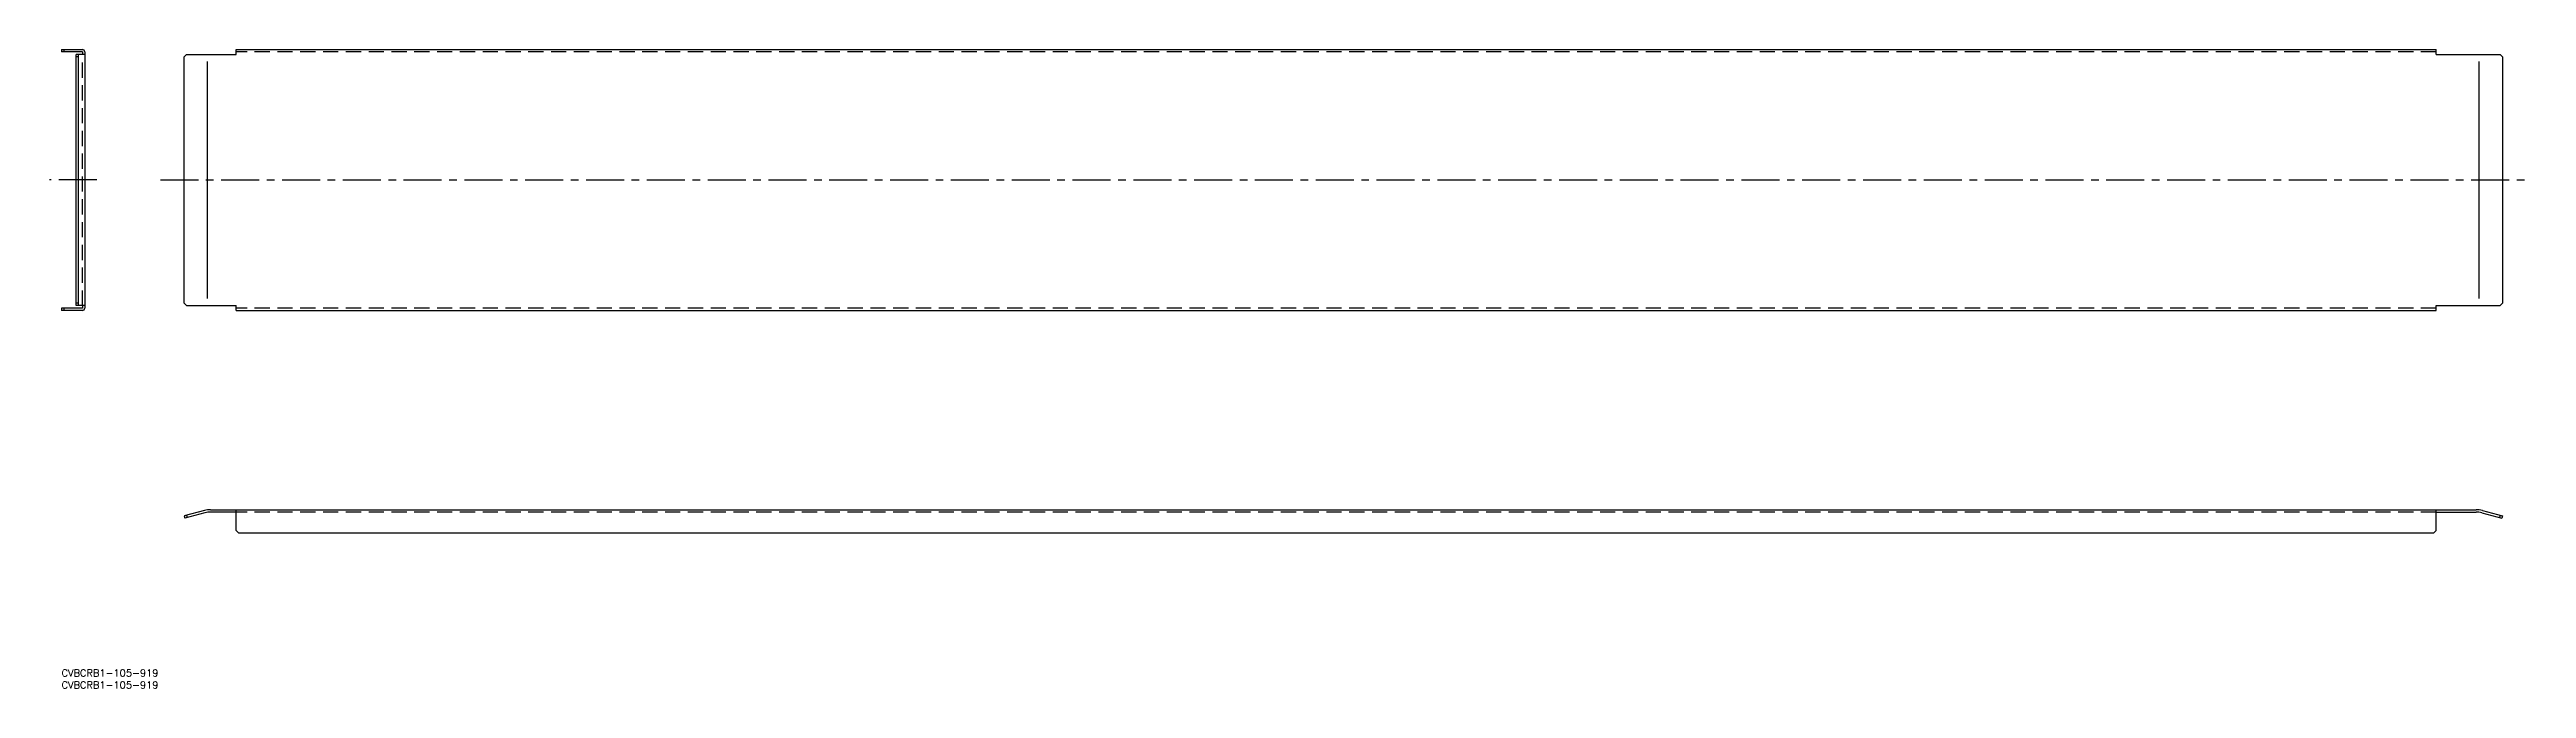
# Model space of a CAD drawing. Extents: x -5 to 1030, y -11 to 256.
import ezdxf

# ---------------------------------------------------------------- set-up
doc = ezdxf.new("R2010")
doc.units = 0
doc.header["$LTSCALE"] = 0.5
doc.linetypes.add('CENTER', pattern=[50.8, 31.75, -6.35, 6.35, -6.35])
doc.linetypes.add('DASHED', pattern=[19.05, 12.7, -6.35])
doc.layers.get('0').update_dxf_attribs({"linetype": 'CONTINUOUS'})
doc.layers.add('CENTER', color=1, linetype='CENTER')
doc.styles.get("Standard").update_dxf_attribs({"font": 'txt.shx', "height": 3, "bigfont": 'bigfont.shx'})

# ---------------------------------------------------------------- blocks, each defined once
blk = doc.blocks.new('*U18')
at = {"color": 7, "linetype": 'CONTINUOUS'}
for p in [(0, -6), (0, -11)]:
    blk.add_text('CVBCRB1-105-919', height=3, dxfattribs=at).set_placement(p)

msp = doc.modelspace()

# ---------------------------------------------------------------- linework, layer by layer
at = {"color": 7, "linetype": 'CONTINUOUS'}
for p, q in [((0, 256), (8.7, 256)), ((0, 256), (0, 255)), ((8.7, 255), (0, 255)), ((1, 256), (1, 255)), ((9.7, 254), (6.1, 254)), ((6.1, 149), (6.1, 254)), ((7, 253), (6.1, 253)), ((7, 254), (7, 149)), ((8.7, 255), (8.7, 254)), ((9.7, 255), (9.7, 148)), ((52.2, 254), (51.3, 253)), ((51.3, 150), (51.3, 253)), ((52.2, 254), (72.9, 254)), ((72.9, 256), (991.9, 256)), ((72.9, 254), (72.9, 256)), ((991.9, 254), (991.9, 256)), ((991.9, 254), (1018.6, 254)), ((1018.6, 254), (1019.6, 253)), ((1019.6, 253), (1019.6, 150)), ((8.7, 148), (0, 148)), ((0, 148), (0, 147)), ((8.7, 147), (0, 147)), ((1, 148), (1, 147)), ((7, 150), (6.1, 150)), ((9.7, 149), (6.1, 149)), ((8.7, 149), (8.7, 148)), ((52.2, 149), (51.3, 150)), ((52.2, 149), (72.9, 149)), ((72.9, 147), (72.9, 149)), ((72.9, 147), (991.9, 147)), ((991.9, 147), (991.9, 149)), ((991.9, 149), (1018.6, 149)), ((1018.6, 149), (1019.6, 150)), ((59.7, 63.4), (51.3, 61.1)), ((59.9, 62.4), (51.5, 60.2)), ((62.3, 63.7), (1008.6, 63.7)), ((72.9, 62.7), (62.3, 62.7)), ((72.9, 55), (72.9, 63.7)), ((991.9, 55), (991.9, 63.7)), ((991.9, 62.7), (1008.6, 62.7)), ((1011, 62.4), (1019.3, 60.2)), ((1011.2, 63.4), (1019.6, 61.1)), ((51.3, 61.1), (51.5, 60.2)), ((52.2, 61.4), (52.5, 60.4)), ((73.9, 54), (72.9, 55)), ((73.9, 54), (990.9, 54)), ((991.9, 55), (990.9, 54)), ((1018.6, 61.4), (1018.4, 60.4)), ((1019.6, 61.1), (1019.3, 60.2))]:
    msp.add_line(p, q, dxfattribs=at)
at = {"color": 3, "linetype": 'DASHED'}
for p, q in [((8.7, 149), (8.7, 254)), ((991.9, 255), (72.9, 255)), ((991.9, 148), (72.9, 148)), ((991.9, 62.7), (72.9, 62.7))]:
    msp.add_line(p, q, dxfattribs=at)
at = {"color": 3, "linetype": 'CONTINUOUS'}
for p, q in [((60.9, 251), (60.9, 152)), ((1009.9, 152), (1009.9, 251))]:
    msp.add_line(p, q, dxfattribs=at)
at = {"color": 7, "linetype": 'CONTINUOUS'}
for centre, radius, start, end in [((8.7, 255), 1, 0, 90), ((8.7, 148), 1, 270, 0), ((62.3, 53.7), 10, 90, 105), ((62.3, 53.7), 9, 90, 105), ((1008.6, 53.7), 10, 75, 90), ((1008.6, 53.7), 9, 75, 90)]:
    msp.add_arc(centre, radius, start, end, dxfattribs=at)
at = {"layer": 'CENTER', "color": 1, "linetype": 'CENTER'}
for p, q in [((14.7, 201.5), (-5, 201.5)), ((41.3, 201.5), (1029.6, 201.5))]:
    msp.add_line(p, q, dxfattribs=at)

# ---------------------------------------------------------------- block references
at = {"color": 7, "linetype": 'CONTINUOUS'}
msp.add_blockref('*U18', (0, 0), dxfattribs=at)

doc.saveas('drawing.dxf')
